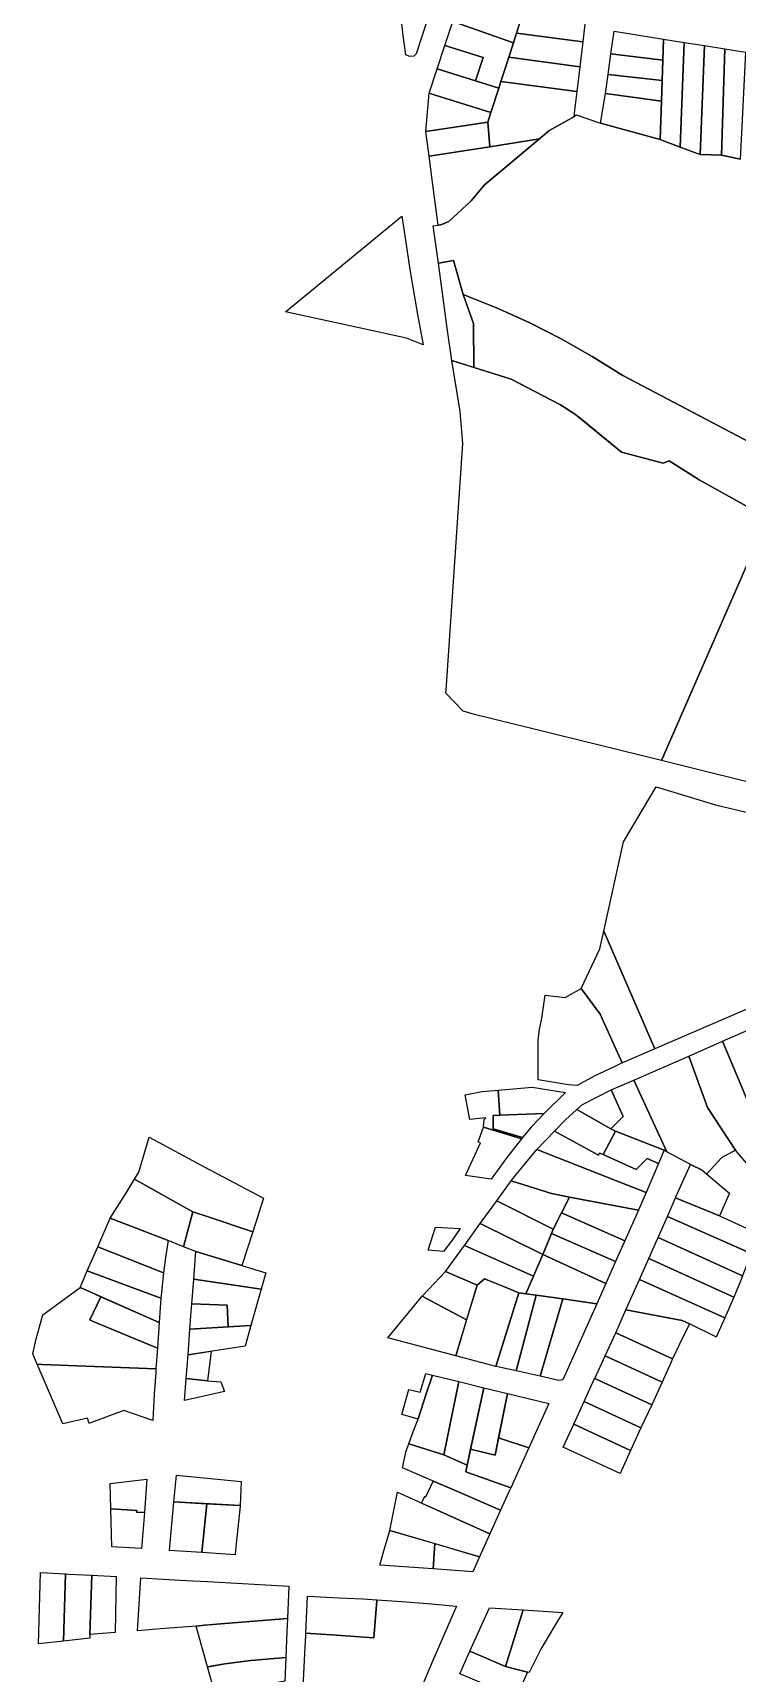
# Model space of a CAD drawing. Header units: millimetres. Extents: x 522658 to 553925, y 7796479 to 7820139.
# Drawn here: x 540716 to 541053, y 7805110 to 7805897 of the extents above; entities that cross this region are included whole.
import ezdxf

# ---------------------------------------------------------------- set-up
doc = ezdxf.new("R2010")
doc.units = ezdxf.units.MM
doc.layers.add('ZONA RESIDENCIAL 2 (ZR_2)', color=2, linetype='Continuous')

msp = doc.modelspace()

# ---------------------------------------------------------------- linework, layer by layer
at = {"layer": 'ZONA RESIDENCIAL 2 (ZR_2)'}
for points in [[(540910.12, 7805919.79), (540902.46, 7805895.99), (540899.49, 7805886.76), (540898.29, 7805885.61), (540896.31, 7805885.41), (540894.52, 7805886.24), (540893.31, 7805895.54), (540892.22, 7805903.98), (540891.39, 7805903.98), (540889.6, 7805916.56), (540889.24, 7805918.76), (540910.12, 7805919.79)], [(540949.73, 7805903.16), (540947.64, 7805896.66), (540946.12, 7805891.94), (540917.06, 7805902.26), (540920.75, 7805913.53), (540949.73, 7805903.16)], [(540980.81, 7805904.23), (540980.75, 7805903.79), (540979.39, 7805892.44), (540947.64, 7805896.66), (540949.73, 7805903.16), (540951.34, 7805908.15), (540980.81, 7805904.23)], [(540940.16, 7805873.44), (540939.14, 7805870.27), (540928.02, 7805873.72), (540931.66, 7805885.02), (540913.29, 7805890.72), (540917.06, 7805902.26), (540946.12, 7805891.94), (540943.9, 7805885.05), (540942.78, 7805881.57), (540940.16, 7805873.44)], [(540931.66, 7805885.02), (540928.02, 7805873.72), (540909.6, 7805879.44), (540913.29, 7805890.72), (540931.66, 7805885.02)], [(540979.39, 7805892.44), (540977.97, 7805880.52), (540943.9, 7805885.05), (540946.12, 7805891.94), (540947.64, 7805896.66), (540979.39, 7805892.44)], [(541017.77, 7805883.71), (540992.91, 7805886.75), (540994.42, 7805897.51), (541018.11, 7805893.76), (541017.77, 7805883.71)], [(541028.11, 7805892.17), (541026.15, 7805842.01), (541016.79, 7805845.51), (541016.48, 7805845.6), (541017.1, 7805864.01), (541017.43, 7805873.86), (541017.77, 7805883.71), (541018.11, 7805893.76), (541028.11, 7805892.17)], [(541037.81, 7805890.63), (541035.7, 7805838.49), (541035.58, 7805838.49), (541026.15, 7805842.01), (541028.11, 7805892.17), (541037.81, 7805890.63)], [(541047.57, 7805889.08), (541045.93, 7805838.11), (541035.7, 7805838.49), (541037.81, 7805890.63), (541047.57, 7805889.08)], [(540977.97, 7805880.52), (540976.54, 7805868.61), (540940.16, 7805873.44), (540942.78, 7805881.57), (540943.9, 7805885.05), (540977.97, 7805880.52)], [(541017.77, 7805883.71), (541017.43, 7805873.86), (540991.52, 7805876.86), (540992.91, 7805886.75), (541017.77, 7805883.71)], [(541057.42, 7805887.52), (541055.98, 7805858.25), (541054.89, 7805836.24), (541046.16, 7805838.1), (541045.93, 7805838.11), (541047.57, 7805889.08), (541057.42, 7805887.52)], [(540939.14, 7805870.27), (540935.37, 7805858.61), (540908.05, 7805867.09), (540905.79, 7805867.79), (540909.6, 7805879.44), (540939.14, 7805870.27)], [(541017.43, 7805873.86), (541017.1, 7805864.01), (540990.23, 7805867.71), (540991.52, 7805876.86), (541017.43, 7805873.86)], [(540904.2, 7805849.49), (540905.79, 7805867.79), (540908.05, 7805867.09), (540935.37, 7805858.61), (540933.88, 7805853.98), (540904.2, 7805849.49)], [(540976.54, 7805868.61), (540975.77, 7805862.17), (540975.48, 7805859.74), (540975.09, 7805856.49), (540963.17, 7805849.73), (540958.67, 7805845.93), (540934.84, 7805842.04), (540933.88, 7805853.98), (540935.37, 7805858.61), (540939.14, 7805870.27), (540940.16, 7805873.44), (540976.54, 7805868.61)], [(541017.1, 7805864.01), (541016.48, 7805845.6), (540987.88, 7805853.48), (540990.23, 7805867.71), (541017.1, 7805864.01)], [(540934.84, 7805842.04), (540905.72, 7805837.64), (540904.2, 7805849.49), (540933.88, 7805853.98), (540934.84, 7805842.04)], [(540925.92, 7805816.16), (540915.19, 7805806.35), (540911.36, 7805804.76), (540909.97, 7805804.55), (540907.32, 7805825.16), (540905.72, 7805837.64), (540934.84, 7805842.04), (540958.67, 7805845.93), (540932.26, 7805823.81), (540925.92, 7805816.16)], [(540836.76, 7805762.98), (540892.61, 7805808.86), (540894.36, 7805797.38), (540896.5, 7805783.35), (540900.07, 7805761.69), (540902.9, 7805747.1), (540894.9, 7805750.35), (540836.76, 7805762.98)], [(540926.94, 7805757.47), (540927.18, 7805736.27), (540916.56, 7805739.58), (540914.43, 7805755.12), (540910.15, 7805786.35), (540917.37, 7805787.56), (540922, 7805771.34), (540926.94, 7805757.47)], [(541068.08, 7805664.23), (541017.12, 7805547.78), (540927.54, 7805569.88), (540921.96, 7805571.44), (540913.72, 7805580.1), (540913.82, 7805581.63), (540921.83, 7805699.89), (540920.57, 7805715.17), (540916.56, 7805739.58), (540945.07, 7805730.69), (540968.78, 7805718.42), (540975.97, 7805713.76), (540997.99, 7805695.77), (541017.88, 7805690.48), (541020.85, 7805691.54), (541035.24, 7805682.43), (541068.08, 7805664.23)], [(541123.95, 7805562.29), (541086.23, 7805571.43), (541075.46, 7805533.39), (541017.12, 7805547.78), (541068.08, 7805664.23), (541082.06, 7805656.73), (541093.44, 7805651.97), (541107.46, 7805640.86), (541117.25, 7805636.09), (541123.07, 7805633.98), (541142.91, 7805626.04), (541134.99, 7805601.27), (541134.65, 7805600.07), (541123.95, 7805562.29)], [(541013.93, 7805409.59), (540989.43, 7805466.04), (540998.92, 7805508.87), (541014.56, 7805535.17), (541016.12, 7805534.81), (541043.11, 7805526.63), (541060.42, 7805522.51), (541059.91, 7805509.53), (541070.28, 7805433.84), (541065.1, 7805431.7), (541013.93, 7805409.59)], [(541013.93, 7805409.59), (540998.42, 7805402.89), (540998.37, 7805402.86), (540987.77, 7805426.24), (540978.55, 7805438.49), (540987.55, 7805457.54), (540989.43, 7805466.04), (541013.93, 7805409.59)], [(540998.37, 7805402.86), (540994.06, 7805400.74), (540985.21, 7805396.72), (540976.66, 7805392.09), (540972.5, 7805392.36), (540957.95, 7805394.8), (540957.95, 7805413.69), (540958.72, 7805419.03), (540959.75, 7805424.33), (540961.34, 7805435.33), (540970.88, 7805434.26), (540978.55, 7805438.49), (540987.77, 7805426.24), (540998.37, 7805402.86)], [(541073.53, 7805361.8), (541060.66, 7805379.46), (541046.49, 7805413.2), (541066.28, 7805421.84), (541085.41, 7805386.75), (541088.18, 7805382.15), (541092.54, 7805374.94), (541081.57, 7805370.81), (541080.68, 7805371.35), (541074.38, 7805362.93), (541073.53, 7805361.8)], [(541052.71, 7805360.99), (541039.16, 7805381.4), (541030.27, 7805406.12), (541046.49, 7805413.2), (541060.66, 7805379.46), (541073.53, 7805361.8), (541073.16, 7805361.3), (541060.46, 7805353.04), (541059.88, 7805352.52), (541052.71, 7805360.99)], [(541052.71, 7805360.99), (541045.94, 7805357.28), (541038.81, 7805349.55), (541036.65, 7805351.35), (541031.03, 7805354.13), (541019.76, 7805360.29), (541003.96, 7805394.63), (541030.27, 7805406.12), (541039.16, 7805381.4), (541052.71, 7805360.99)], [(541018.4, 7805361.03), (540995.04, 7805370.16), (540992.9, 7805371.19), (540998.78, 7805377.14), (540993.07, 7805389.87), (541003.96, 7805394.63), (541019.76, 7805360.29), (541018.4, 7805361.03)], [(540950.02, 7805366.44), (540946.9, 7805367.41), (540931.76, 7805372.12), (540931.84, 7805372.36), (540932.16, 7805375.77), (540932.87, 7805376.56), (540925.23, 7805375.69), (540923.05, 7805387.57), (540930.39, 7805388.96), (540931.16, 7805389.1), (540938.83, 7805389.79), (540939.62, 7805377.75), (540936.37, 7805377.62), (540936.36, 7805371.32), (540950.53, 7805367.07), (540950.02, 7805366.44)], [(540960.93, 7805378.63), (540939.62, 7805377.75), (540938.83, 7805389.79), (540955.14, 7805391.25), (540971.16, 7805388.65), (540960.93, 7805378.63)], [(540976.59, 7805380.58), (540979.31, 7805382.84), (540993.07, 7805389.87), (540998.78, 7805377.14), (540992.9, 7805371.19), (540976.59, 7805380.58)], [(540950.53, 7805367.07), (540936.36, 7805371.32), (540936.37, 7805377.62), (540939.62, 7805377.75), (540960.93, 7805378.63), (540954.69, 7805372.09), (540950.53, 7805367.07)], [(540995.08, 7805370.14), (540989.22, 7805358.98), (540987.5, 7805359.58), (540986.97, 7805358.58), (540965.82, 7805370.19), (540971.05, 7805375.55), (540976.59, 7805380.58), (540992.9, 7805371.19), (540995.04, 7805370.16), (540995.08, 7805370.14)], [(540950.02, 7805366.44), (540942.56, 7805356.9), (540935.41, 7805347.11), (540923.12, 7805348.83), (540930.41, 7805364.58), (540929.3, 7805365.05), (540931.76, 7805372.12), (540946.9, 7805367.41), (540950.02, 7805366.44)], [(540826.24, 7805337.93), (540821.09, 7805321.85), (540799.22, 7805329.18), (540792.4, 7805331.47), (540792.39, 7805331.43), (540788, 7805333.88), (540764.42, 7805347.07), (540766.47, 7805350.47), (540771.47, 7805367.17), (540798.14, 7805352.93), (540826.24, 7805337.93)], [(540965.82, 7805370.19), (540986.97, 7805358.58), (540987.5, 7805359.58), (540989.22, 7805358.98), (541005.05, 7805351.79), (541010.34, 7805357.01), (541015.68, 7805354.61), (541012.96, 7805348.2), (541009.81, 7805340.77), (540957.35, 7805361.4), (540965.82, 7805370.19)], [(540989.22, 7805358.98), (540995.08, 7805370.14), (541018.4, 7805361.03), (541015.68, 7805354.61), (541010.34, 7805357.01), (541005.05, 7805351.79), (540989.22, 7805358.98)], [(541009.81, 7805340.77), (541006.17, 7805332.17), (540973.01, 7805338.53), (540964.34, 7805340.19), (540945.12, 7805346.32), (540946.77, 7805348.6), (540957.35, 7805361.4), (541009.81, 7805340.77)], [(541044.91, 7805329.47), (541023.86, 7805338.19), (541024.03, 7805338.59), (541031.03, 7805354.13), (541036.65, 7805351.35), (541048.08, 7805341.83), (541049.79, 7805340.4), (541044.91, 7805329.47)], [(540792.39, 7805331.45), (540787.92, 7805314.71), (540784.3, 7805316.13), (540780.48, 7805317.63), (540752.71, 7805328.47), (540760.54, 7805340.65), (540764.42, 7805347.07), (540788, 7805333.88), (540792.39, 7805331.45)], [(540973.01, 7805338.53), (540969.2, 7805330.92), (540965.27, 7805323.07), (540938.21, 7805336.78), (540945.13, 7805346.32), (540964.34, 7805340.19), (540973.01, 7805338.53)], [(540787.92, 7805314.71), (540792.39, 7805331.45), (540799.22, 7805329.18), (540821.09, 7805321.85), (540815.91, 7805305.69), (540793.75, 7805312.42), (540787.92, 7805314.71)], [(540965.27, 7805323.07), (540964.47, 7805321.11), (540960.31, 7805310.96), (540930.26, 7805325.84), (540938.21, 7805336.78), (540965.27, 7805323.07)], [(540969.2, 7805330.92), (540973.01, 7805338.53), (541006.17, 7805332.17), (540999.63, 7805317.56), (540969.2, 7805330.92)], [(541063.52, 7805320.98), (541060.12, 7805311.44), (541019.96, 7805329.24), (541023.86, 7805338.19), (541044.91, 7805329.47), (541063.52, 7805320.98)], [(540778.36, 7805302.16), (540746.76, 7805314.74), (540752.71, 7805328.47), (540780.48, 7805317.63), (540779.33, 7805309.59), (540778.36, 7805302.16)], [(540905.21, 7805313.1), (540908.79, 7805324.13), (540920.65, 7805323.43), (540916.77, 7805317.78), (540912.53, 7805312.39), (540905.21, 7805313.1)], [(540960.31, 7805310.96), (540955.75, 7805300.59), (540922.59, 7805315.27), (540930.26, 7805325.84), (540960.31, 7805310.96)], [(540995.17, 7805307.58), (540964.47, 7805321.11), (540965.27, 7805323.07), (540969.2, 7805330.92), (540999.63, 7805317.56), (540995.17, 7805307.58)], [(541060.12, 7805311.44), (541056.01, 7805300.71), (541015.58, 7805319.18), (541019.96, 7805329.24), (541060.12, 7805311.44)], [(540995.17, 7805307.58), (540990.5, 7805297.15), (540960.31, 7805310.96), (540964.47, 7805321.11), (540995.17, 7805307.58)], [(541054.66, 7805297.33), (541051.85, 7805290.6), (541011.1, 7805309.13), (541015.29, 7805318.51), (541015.58, 7805319.18), (541056.01, 7805300.71), (541054.66, 7805297.33)], [(540778.36, 7805302.16), (540777.11, 7805291.45), (540777.01, 7805290.04), (540741.73, 7805303.16), (540746.76, 7805314.74), (540778.36, 7805302.16)], [(540825.17, 7805294.3), (540792.85, 7805299.12), (540793.75, 7805312.42), (540827.41, 7805302.19), (540825.17, 7805294.3)], [(540955.75, 7805300.59), (540952.05, 7805292.16), (540948.8, 7805292.62), (540941.11, 7805295.77), (540932.29, 7805299.39), (540928.7, 7805296.32), (540913.61, 7805302.9), (540922.59, 7805315.27), (540955.75, 7805300.59)], [(540990.5, 7805297.15), (540986.12, 7805287.37), (540969.77, 7805289.67), (540957.09, 7805291.45), (540952.05, 7805292.16), (540955.75, 7805300.59), (540960.31, 7805310.96), (540990.5, 7805297.15)], [(541047.47, 7805280.65), (541006.59, 7805299.04), (541011.1, 7805309.13), (541051.85, 7805290.6), (541049.72, 7805285.7), (541047.47, 7805280.65)], [(540777.01, 7805290.04), (540776.2, 7805278.31), (540738.28, 7805295.2), (540738.42, 7805295.52), (540741.73, 7805303.16), (540777.01, 7805290.04)], [(540923.64, 7805279.6), (540902.35, 7805290.98), (540902.65, 7805291.34), (540913.59, 7805302.88), (540928.7, 7805296.32), (540923.64, 7805279.6)], [(540717.74, 7805258.33), (540715.6, 7805263.31), (540717.19, 7805270.53), (540720.47, 7805282.07), (540738.28, 7805295.2), (540743.15, 7805293.03), (540748.27, 7805290.75), (540742.98, 7805279.62), (540744.57, 7805278.79), (540775.36, 7805266.13), (540774.67, 7805256.14), (540720.06, 7805258.24), (540717.74, 7805258.33)], [(540809.33, 7805276.27), (540808.84, 7805286.69), (540791.94, 7805287.27), (540792.85, 7805299.12), (540825.17, 7805294.3), (540820.25, 7805276.92), (540809.33, 7805276.27)], [(540948.8, 7805292.62), (540937.65, 7805257.35), (540918.45, 7805262.45), (540928.7, 7805296.32), (540932.29, 7805299.39), (540941.11, 7805295.77), (540948.8, 7805292.62)], [(540952.05, 7805292.16), (540957.09, 7805291.45), (540947.51, 7805255.14), (540937.91, 7805257.28), (540937.65, 7805257.35), (540948.8, 7805292.62), (540952.05, 7805292.16)], [(541047.47, 7805280.65), (541043.34, 7805271.38), (541043.16, 7805271.47), (541030.51, 7805277.81), (541027.12, 7805279.3), (541000.07, 7805284.42), (541006.59, 7805299.04), (541047.47, 7805280.65)], [(540742.98, 7805279.62), (540748.27, 7805290.75), (540776.2, 7805278.31), (540775.36, 7805266.13), (540744.57, 7805278.79), (540742.98, 7805279.62)], [(540809.33, 7805276.27), (540790.98, 7805275.18), (540791.47, 7805281.53), (540791.94, 7805287.27), (540808.84, 7805286.69), (540809.33, 7805276.27)], [(540923.64, 7805279.6), (540918.45, 7805262.45), (540885.92, 7805271.1), (540902.35, 7805290.98), (540923.64, 7805279.6)], [(540969.77, 7805289.67), (540958.96, 7805252.6), (540947.51, 7805255.14), (540957.09, 7805291.45), (540969.77, 7805289.67)], [(540969.79, 7805250.86), (540967.94, 7805250.6), (540958.96, 7805252.6), (540969.77, 7805289.67), (540986.12, 7805287.37), (540969.79, 7805250.86)], [(541022.5, 7805261.02), (540995.19, 7805273.47), (541000.07, 7805284.42), (541027.12, 7805279.3), (541030.51, 7805277.81), (541025.84, 7805268.01), (541022.5, 7805261.02)], [(540790.98, 7805275.18), (540820.25, 7805276.92), (540817.46, 7805267.06), (540790.05, 7805262.95), (540790.98, 7805275.18)], [(541017.4, 7805249.77), (540990.12, 7805262.44), (540995.19, 7805273.47), (541022.5, 7805261.02), (541021.61, 7805259.05), (541017.4, 7805249.77)], [(540789.18, 7805251.45), (540790.05, 7805262.95), (540801.09, 7805264.61), (540799.36, 7805250.44), (540789.18, 7805251.45)], [(541012.51, 7805238.96), (540985.11, 7805251.55), (540990.12, 7805262.44), (541017.4, 7805249.77), (541012.51, 7805238.96)], [(540774.67, 7805256.14), (540774.54, 7805254.18), (540773.85, 7805244.22), (540773.11, 7805231.38), (540759.27, 7805236.18), (540743.82, 7805230.42), (540742.67, 7805229.99), (540741.9, 7805232.48), (540729.96, 7805229.82), (540717.74, 7805258.33), (540720.06, 7805258.24), (540774.67, 7805256.14)], [(540907.26, 7805253.14), (540904.32, 7805244.14), (540900.38, 7805232.12), (540899.98, 7805232.23), (540892.61, 7805234.32), (540895.96, 7805246.33), (540901.41, 7805244.9), (540904.18, 7805253.89), (540907.26, 7805253.14)], [(540919.9, 7805250.05), (540912.8, 7805214.91), (540895.92, 7805220.28), (540897.74, 7805225.09), (540900.26, 7805231.75), (540900.38, 7805232.12), (540904.32, 7805244.14), (540907.26, 7805253.14), (540919.9, 7805250.05)], [(540807.55, 7805245.3), (540788.38, 7805240.94), (540789.18, 7805251.45), (540799.36, 7805250.44), (540805.82, 7805249.86), (540807.55, 7805245.3)], [(540931.94, 7805247.1), (540923.98, 7805210.01), (540912.8, 7805214.91), (540919.9, 7805250.05), (540931.94, 7805247.1)], [(540943.25, 7805244.33), (540937.32, 7805214.79), (540925.62, 7805217.67), (540931.94, 7805247.1), (540943.25, 7805244.33)], [(541007.25, 7805227.85), (540980.04, 7805240.44), (540985.07, 7805251.47), (540985.11, 7805251.55), (541012.51, 7805238.96), (541007.25, 7805227.85)], [(540953.48, 7805218.28), (540939, 7805223.14), (540943.25, 7805244.33), (540963.06, 7805239.48), (540953.48, 7805218.28)], [(541007.25, 7805227.85), (541002.32, 7805216.93), (540975.08, 7805229.56), (540980.04, 7805240.44), (541007.25, 7805227.85)], [(541002.32, 7805216.93), (540997.37, 7805205.99), (540970.07, 7805218.58), (540975.08, 7805229.56), (541002.32, 7805216.93)], [(540953.48, 7805218.28), (540944.83, 7805199.12), (540923.25, 7805206.84), (540923.98, 7805210.01), (540925.62, 7805217.67), (540937.32, 7805214.79), (540939, 7805223.14), (540953.48, 7805218.28)], [(540943.95, 7805197.17), (540939.97, 7805188.36), (540916.74, 7805198.42), (540909.26, 7805201.66), (540892.96, 7805208.73), (540894.64, 7805216.9), (540895.92, 7805220.28), (540912.8, 7805214.91), (540923.98, 7805210.01), (540923.25, 7805206.84), (540944.83, 7805199.12), (540943.95, 7805197.17)], [(540769.12, 7805187.21), (540765.41, 7805187.45), (540765.47, 7805188.27), (540753.06, 7805189.06), (540752.76, 7805201.13), (540770.37, 7805203.2), (540769.12, 7805187.21)], [(540815.05, 7805190.61), (540783.32, 7805192.33), (540784.49, 7805205.21), (540815.59, 7805202.19), (540815.05, 7805190.61)], [(540902.08, 7805191.74), (540903.62, 7805195.11), (540904.17, 7805194.86), (540907.61, 7805202.38), (540916.74, 7805198.42), (540939.97, 7805188.36), (540934.88, 7805177.09), (540910.96, 7805187.68), (540902.08, 7805191.74)], [(540799.08, 7805191.48), (540796.65, 7805168.03), (540781.21, 7805169.11), (540783.32, 7805192.33), (540799.08, 7805191.48)], [(540796.65, 7805168.03), (540799.08, 7805191.48), (540815.05, 7805190.61), (540815.03, 7805190.25), (540812.86, 7805169.29), (540812.61, 7805166.92), (540796.65, 7805168.03)], [(540934.88, 7805177.09), (540929.9, 7805166.07), (540886.8, 7805178.72), (540890.56, 7805197.02), (540910.96, 7805187.68), (540934.88, 7805177.09)], [(540769.12, 7805187.21), (540767.77, 7805169.96), (540753.52, 7805170.79), (540753.06, 7805189.06), (540765.47, 7805188.27), (540765.41, 7805187.45), (540769.12, 7805187.21)], [(540882.02, 7805161.96), (540883.98, 7805168.82), (540886.8, 7805178.72), (540908.41, 7805172.38), (540907.65, 7805160.2), (540882.02, 7805161.96)], [(540907.65, 7805160.2), (540908.41, 7805172.38), (540929.9, 7805166.07), (540926.66, 7805158.89), (540907.65, 7805160.2)], [(540730.39, 7805125.66), (540718.26, 7805124.38), (540719.29, 7805158.5), (540731.27, 7805157.85), (540731.36, 7805157.85), (540730.39, 7805125.66)], [(540730.39, 7805125.66), (540731.36, 7805157.85), (540731.54, 7805157.84), (540732.57, 7805157.78), (540743.85, 7805157.17), (540742.99, 7805128.8), (540743.03, 7805127.01), (540730.39, 7805125.66)], [(540755.52, 7805156.54), (540755.03, 7805129.74), (540742.99, 7805128.8), (540743.85, 7805157.17), (540755.52, 7805156.54)], [(540837.73, 7805136.41), (540803.74, 7805133.73), (540798.59, 7805133.24), (540798.03, 7805133.19), (540794.01, 7805132.8), (540776.91, 7805131.45), (540765.9, 7805130.59), (540767.48, 7805155.89), (540778.2, 7805155.31), (540788.98, 7805154.72), (540799.45, 7805154.15), (540799.56, 7805154.14), (540838.37, 7805152.03), (540837.73, 7805136.41)], [(540900.32, 7805099.69), (540895.77, 7805099.12), (540844.91, 7805092.78), (540844.81, 7805093.14), (540845.31, 7805103.48), (540846.09, 7805119.62), (540846.49, 7805128.06), (540846.56, 7805129.42), (540861.3, 7805128.39), (540879.24, 7805127.14), (540880.64, 7805144.91), (540880.68, 7805145.35), (540892.57, 7805144.54), (540904.9, 7805143.7), (540918.9, 7805142.31), (540907.55, 7805116.28), (540902.61, 7805104.95), (540900.32, 7805099.69)], [(540880.64, 7805144.91), (540879.24, 7805127.14), (540872.22, 7805127.63), (540861.3, 7805128.39), (540846.56, 7805129.42), (540847.41, 7805147.17), (540862.53, 7805146.4), (540873.87, 7805145.82), (540880.68, 7805145.35), (540880.64, 7805144.91)], [(540807.69, 7805114.66), (540799.39, 7805113.31), (540794.01, 7805132.8), (540798.03, 7805133.19), (540803.74, 7805133.73), (540837.73, 7805136.41), (540837.47, 7805130.15), (540836.96, 7805117.71), (540820.19, 7805116.38), (540807.69, 7805114.66)], [(540950.81, 7805140.6), (540942.38, 7805113.37), (540925.27, 7805120.73), (540934.67, 7805141.61), (540950.81, 7805140.6)], [(540942.38, 7805113.37), (540950.81, 7805140.6), (540969.82, 7805139.4), (540965.56, 7805132.3), (540959.25, 7805121.8), (540953.69, 7805110.49), (540952.88, 7805110.7), (540942.38, 7805113.37)], [(540947.44, 7805098.57), (540920.42, 7805109.96), (540925.27, 7805120.73), (540942.38, 7805113.37), (540952.88, 7805110.7), (540948, 7805099.84), (540947.44, 7805098.57)], [(540800.66, 7805113.51), (540807.69, 7805114.66), (540820.19, 7805116.38), (540836.96, 7805117.71), (540836.49, 7805106.39), (540803.09, 7805100.2), (540799.39, 7805113.31), (540800.66, 7805113.51)]]:
    msp.add_lwpolyline(points, close=True, dxfattribs=at)
for points in [[(541062.7, 7805698.74), (540998.57, 7805732.4), (540983.97, 7805741.52), (540968.99, 7805749.99), (540953.64, 7805757.8), (540937.97, 7805764.92), (540922, 7805771.34), (540917.37, 7805787.56), (540910.15, 7805786.35), (540907.7, 7805804.2), (540909.97, 7805804.55), (540911.36, 7805804.76), (540915.19, 7805806.35), (540925.92, 7805816.16), (540932.26, 7805823.81), (540958.67, 7805845.93), (540963.17, 7805849.73), (540975.09, 7805856.49), (540976.21, 7805857.41), (540987.88, 7805853.48), (541016.48, 7805845.6), (541026.15, 7805842.01), (541035.7, 7805838.49), (541045.93, 7805838.11), (541054.89, 7805836.24)], [(541068.08, 7805664.23), (541035.24, 7805682.43), (541020.85, 7805691.54), (541017.88, 7805690.48), (540997.99, 7805695.77), (540981.59, 7805709.17), (540975.97, 7805713.76), (540968.78, 7805718.42), (540945.07, 7805730.69), (540927.18, 7805736.27), (540926.94, 7805757.47), (540922, 7805771.34), (540937.97, 7805764.92), (540953.64, 7805757.8), (540968.99, 7805749.99), (540983.97, 7805741.52), (540998.57, 7805732.4), (541062.7, 7805698.74)]]:
    msp.add_lwpolyline(points, dxfattribs=at)

doc.saveas('drawing.dxf')
